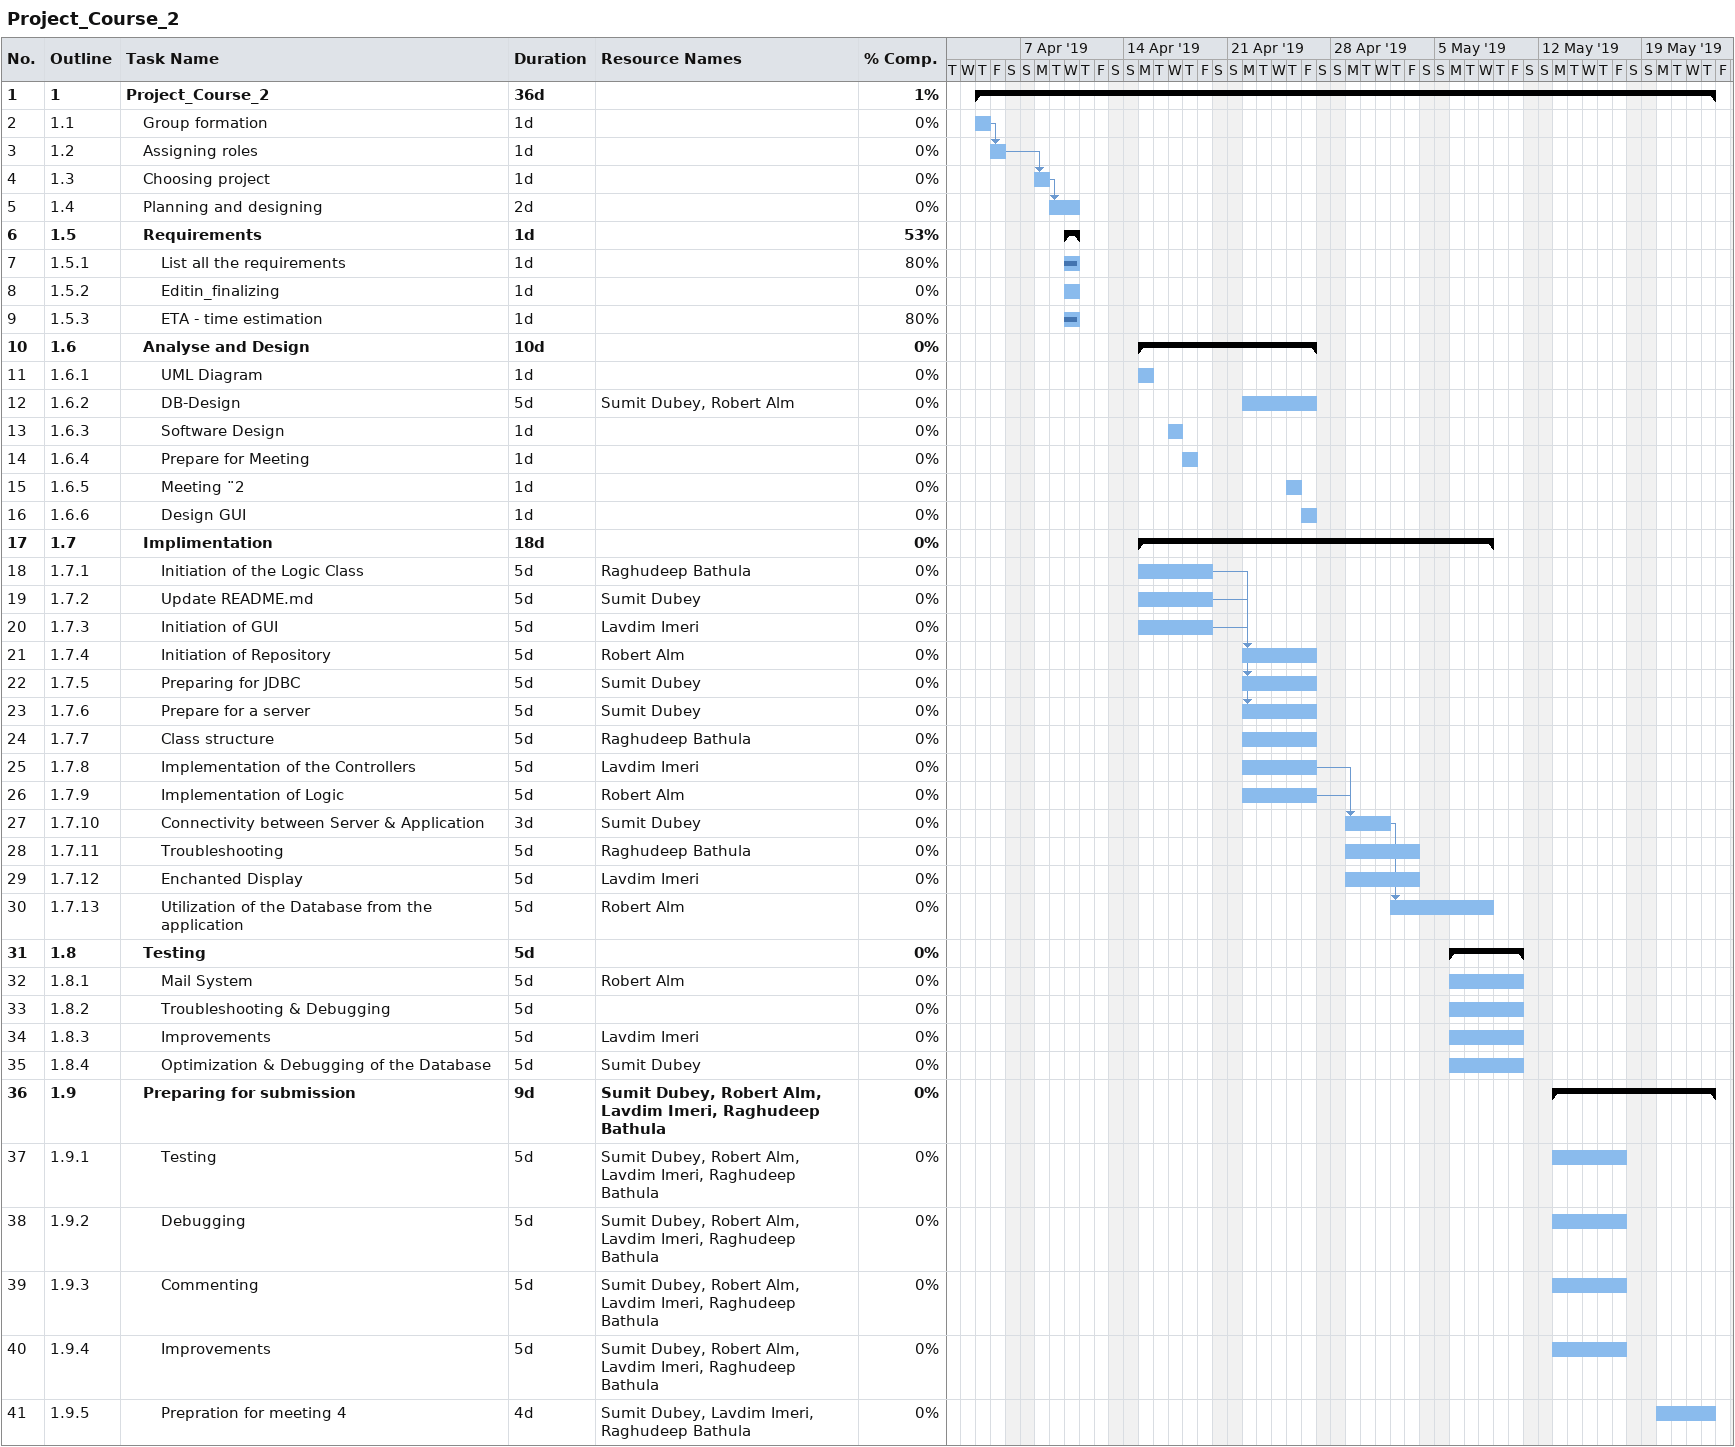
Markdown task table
Project_Course_2

| ID | WBS | Task | Duration | Start | Finish | Predecessors | Resources | % complete |
|---|---|---|---|---|---|---|---|---|
| 1 | 1 | **Project_Course_2** | 36d | 2019-04-04 | 2019-05-23 |  |  | 1 |
| 2 | 1.1 | Group formation | 1d | 2019-04-04 | 2019-04-04 |  |  | 0 |
| 3 | 1.2 | Assigning roles | 1d | 2019-04-05 | 2019-04-05 | 2 |  | 0 |
| 4 | 1.3 | Choosing project | 1d | 2019-04-08 | 2019-04-08 | 3 |  | 0 |
| 5 | 1.4 | Planning and designing | 2d | 2019-04-09 | 2019-04-10 | 4 |  | 0 |
| 6 | 1.5 | **Requirements** | 1d | 2019-04-10 | 2019-04-10 |  |  | 53 |
| 7 | 1.5.1 | List all the requirements | 1d | 2019-04-10 | 2019-04-10 |  |  | 80 |
| 8 | 1.5.2 | Editin_finalizing | 1d | 2019-04-10 | 2019-04-10 |  |  | 0 |
| 9 | 1.5.3 | ETA - time estimation | 1d | 2019-04-10 | 2019-04-10 |  |  | 80 |
| 10 | 1.6 | **Analyse and Design** | 10d | 2019-04-15 | 2019-04-26 |  |  | 0 |
| 11 | 1.6.1 | UML Diagram | 1d | 2019-04-15 | 2019-04-15 |  |  | 0 |
| 12 | 1.6.2 | DB-Design | 5d | 2019-04-22 | 2019-04-26 |  | Sumit Dubey, Robert Alm | 0 |
| 13 | 1.6.3 | Software Design | 1d | 2019-04-17 | 2019-04-17 |  |  | 0 |
| 14 | 1.6.4 | Prepare for Meeting | 1d | 2019-04-18 | 2019-04-18 |  |  | 0 |
| 15 | 1.6.5 | Meeting ¨2 | 1d | 2019-04-25 | 2019-04-25 |  |  | 0 |
| 16 | 1.6.6 | Design GUI | 1d | 2019-04-26 | 2019-04-26 |  |  | 0 |
| 17 | 1.7 | **Implimentation** | 18d | 2019-04-15 | 2019-05-08 |  |  | 0 |
| 18 | 1.7.1 | Initiation of the Logic Class | 5d | 2019-04-15 | 2019-04-19 |  | Raghudeep Bathula | 0 |
| 19 | 1.7.2 | Update README.md | 5d | 2019-04-15 | 2019-04-19 |  | Sumit Dubey | 0 |
| 20 | 1.7.3 | Initiation of GUI | 5d | 2019-04-15 | 2019-04-19 |  | Lavdim Imeri | 0 |
| 21 | 1.7.4 | Initiation of Repository | 5d | 2019-04-22 | 2019-04-26 | 18, 19, 20 | Robert Alm | 0 |
| 22 | 1.7.5 | Preparing for JDBC | 5d | 2019-04-22 | 2019-04-26 | 18 | Sumit Dubey | 0 |
| 23 | 1.7.6 | Prepare for a server | 5d | 2019-04-22 | 2019-04-26 | 18 | Sumit Dubey | 0 |
| 24 | 1.7.7 | Class structure | 5d | 2019-04-22 | 2019-04-26 |  | Raghudeep Bathula | 0 |
| 25 | 1.7.8 | Implementation of the Controllers | 5d | 2019-04-22 | 2019-04-26 |  | Lavdim Imeri | 0 |
| 26 | 1.7.9 | Implementation of Logic | 5d | 2019-04-22 | 2019-04-26 |  | Robert Alm | 0 |
| 27 | 1.7.10 | Connectivity between Server & Application | 3d | 2019-04-29 | 2019-05-01 | 25, 26 | Sumit Dubey | 0 |
| 28 | 1.7.11 | Troubleshooting | 5d | 2019-04-29 | 2019-05-03 |  | Raghudeep Bathula | 0 |
| 29 | 1.7.12 | Enchanted Display | 5d | 2019-04-29 | 2019-05-03 |  | Lavdim Imeri | 0 |
| 30 | 1.7.13 | Utilization of the Database from the application | 5d | 2019-05-02 | 2019-05-08 | 27 | Robert Alm | 0 |
| 31 | 1.8 | **Testing** | 5d | 2019-05-06 | 2019-05-10 |  |  | 0 |
| 32 | 1.8.1 | Mail System | 5d | 2019-05-06 | 2019-05-10 |  | Robert Alm | 0 |
| 33 | 1.8.2 | Troubleshooting & Debugging | 5d | 2019-05-06 | 2019-05-10 |  |  | 0 |
| 34 | 1.8.3 | Improvements | 5d | 2019-05-06 | 2019-05-10 |  | Lavdim Imeri | 0 |
| 35 | 1.8.4 | Optimization & Debugging of the Database | 5d | 2019-05-06 | 2019-05-10 |  | Sumit Dubey | 0 |
| 36 | 1.9 | **Preparing for submission** | 9d | 2019-05-13 | 2019-05-23 |  | Sumit Dubey, Robert Alm, Lavdim Imeri, Raghudeep Bathula | 0 |
| 37 | 1.9.1 | Testing | 5d | 2019-05-13 | 2019-05-17 |  | Sumit Dubey, Robert Alm, Lavdim Imeri, Raghudeep Bathula | 0 |
| 38 | 1.9.2 | Debugging | 5d | 2019-05-13 | 2019-05-17 |  | Sumit Dubey, Robert Alm, Lavdim Imeri, Raghudeep Bathula | 0 |
| 39 | 1.9.3 | Commenting | 5d | 2019-05-13 | 2019-05-17 |  | Sumit Dubey, Robert Alm, Lavdim Imeri, Raghudeep Bathula | 0 |
| 40 | 1.9.4 | Improvements | 5d | 2019-05-13 | 2019-05-17 |  | Sumit Dubey, Robert Alm, Lavdim Imeri, Raghudeep Bathula | 0 |
| 41 | 1.9.5 | Prepration for meeting 4 | 4d | 2019-05-20 | 2019-05-23 |  | Sumit Dubey, Lavdim Imeri, Raghudeep Bathula | 0 |
